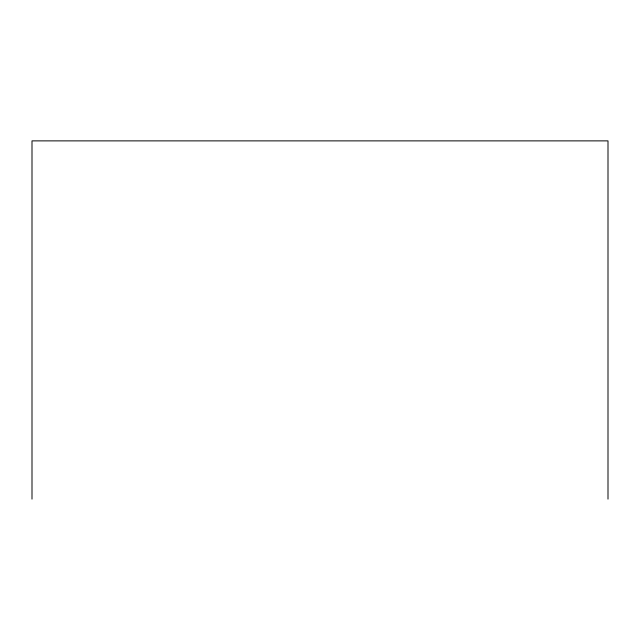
<?xml version="1.0" encoding="UTF-8"?>
<svg xmlns="http://www.w3.org/2000/svg" width="640" height="640" viewBox="0 0 640 640"><rect width="100%" height="100%" fill="white"/><g stroke="black" fill="none" stroke-linecap="round" stroke-linejoin="round"><path stroke-width="0.96" d="M608 499.12L608 140.88L32 140.88L32 499.12"/></g></svg>
